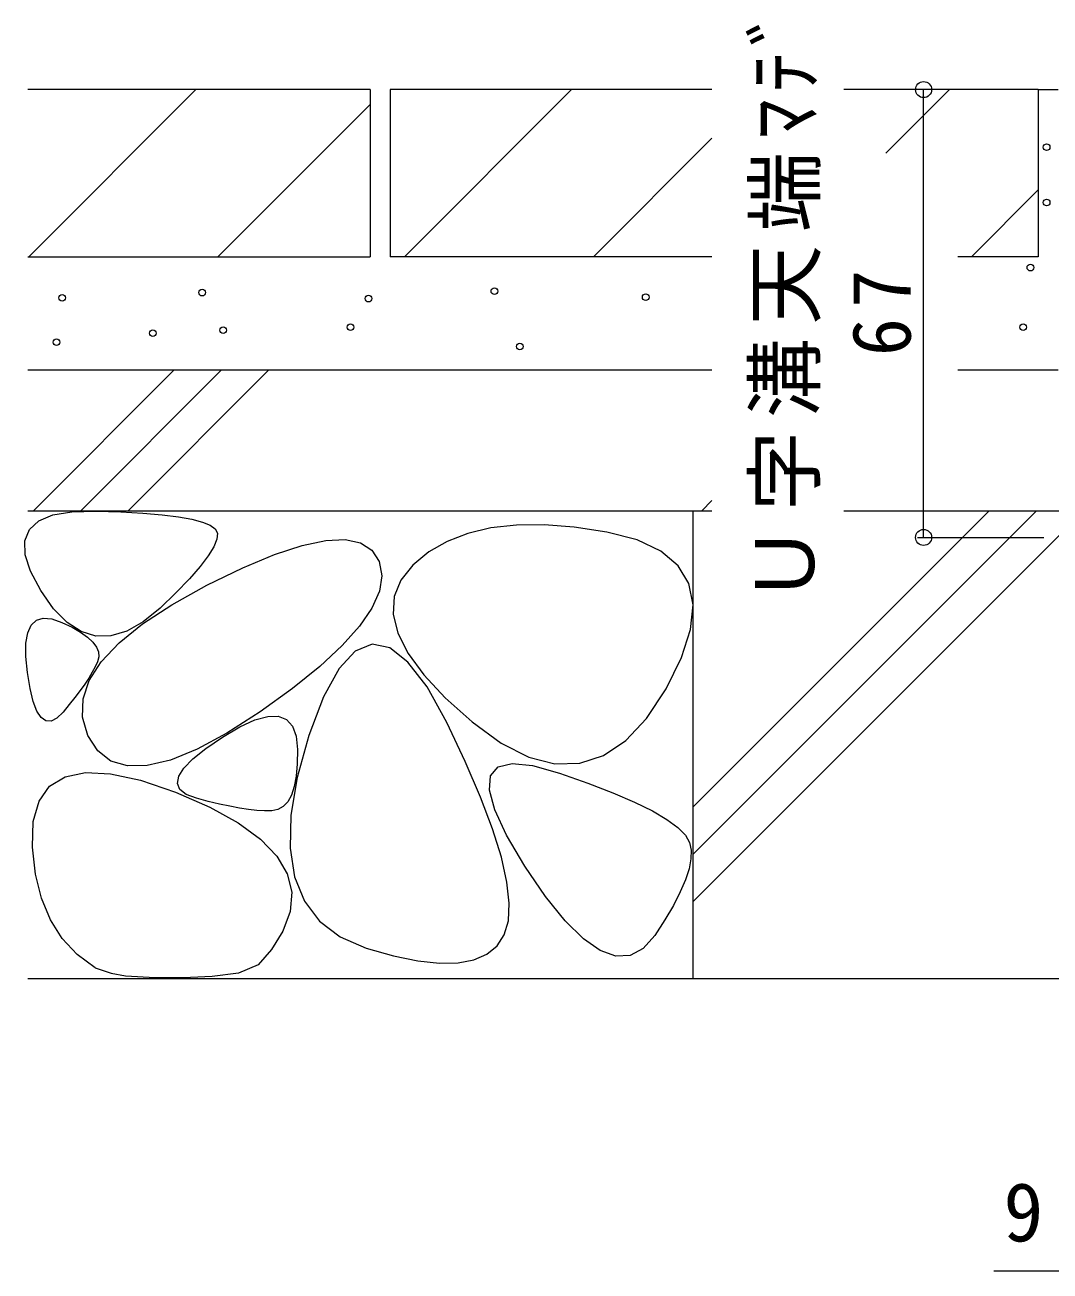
# Model space of a CAD drawing. Units: millimetres at full size, sheet at 1:3; details may follow other scales. Extents: x -1263 to 1183, y -892 to 794.
# Drawn here: x 379.6 to 533, y -485.3 to -298.9 of the extents above; entities that cross this region are included whole.
import ezdxf
from ezdxf.enums import TextEntityAlignment as Align

# ---------------------------------------------------------------- set-up
doc = ezdxf.new("R2010")
doc.units = ezdxf.units.MM
doc.header["$LTSCALE"] = 3
doc.header["$PDMODE"] = 32
doc.header["$PDSIZE"] = 2.4
doc.layers.add('B-4', color=7, linetype='Continuous', lineweight=18)
doc.layers.add('B-E', color=2, linetype='Continuous', lineweight=18)
doc.styles.add('ＭＳ ゴシック', font='')
doc.styles.get('ＭＳ ゴシック').set_extended_font_data('MS Gothic')

msp = doc.modelspace()

# ---------------------------------------------------------------- linework, layer by layer
at = {"layer": 'B-4'}
for p, q in [((514.088, -375.567), (514.088, -308.567)), ((513.188, -375.567), (532.06, -375.567)), ((535.233, -485.342), (524.597, -485.342))]:
    msp.add_line(p, q, dxfattribs=at)
for p in [(514.088, -308.567), (514.088, -375.567)]:
    msp.add_point(p, dxfattribs=at)
at = {"layer": 'B-E'}
for p, q in [((431.233, -308.567), (380.033, -308.567)), ((380.18, -333.567), (405.18, -308.567)), ((431.233, -308.567), (431.233, -333.567)), ((434.233, -308.567), (434.233, -333.567)), ((482.412, -308.567), (434.233, -308.567)), ((461.38, -308.567), (436.38, -333.567)), ((531.233, -308.567), (502.129, -308.567)), ((508.447, -318.068), (517.948, -308.567)), ((531.233, -308.567), (534.233, -308.567)), ((531.233, -308.567), (531.233, -333.567)), ((408.464, -333.567), (431.233, -310.798)), ((464.664, -333.567), (482.412, -315.819)), ((521.233, -333.567), (531.233, -323.567)), ((380.033, -333.567), (431.233, -333.567)), ((482.412, -333.567), (434.233, -333.567)), ((531.233, -333.567), (519.21, -333.567)), ((482.412, -350.567), (380.033, -350.567)), ((380.884, -371.567), (401.884, -350.567)), ((387.955, -371.567), (408.955, -350.567)), ((395.026, -371.567), (416.026, -350.567)), ((534.233, -350.567), (519.21, -350.567)), ((480.884, -371.567), (482.412, -370.038)), ((380.033, -371.567), (482.412, -371.567)), ((479.533, -415.948), (523.914, -371.567)), ((479.533, -423.019), (530.985, -371.567)), ((479.533, -430.09), (538.056, -371.567)), ((479.533, -371.567), (479.533, -441.567)), ((502.129, -371.567), (540.833, -371.567)), ((380.033, -441.567), (545.553, -441.567))]:
    msp.add_line(p, q, dxfattribs=at)
for points in [[(408.055, -374.265), (408.379, -374.932), (408.316, -375.833), (407.866, -376.968), (407.027, -378.336), (405.802, -379.938), (404.188, -381.773), (402.187, -383.842), (399.799, -386.145), (397.26, -388.22), (394.809, -389.609), (392.446, -390.31), (390.17, -390.324), (387.982, -389.651), (385.881, -388.291), (383.868, -386.244), (381.943, -383.509), (380.425, -380.63), (379.636, -378.15), (379.576, -376.068), (380.243, -374.383), (381.64, -373.098), (383.764, -372.21), (386.617, -371.721), (390.199, -371.629), (393.93, -371.765), (397.233, -371.956), (400.108, -372.202), (402.554, -372.504), (404.572, -372.861), (406.161, -373.274), (407.322, -373.742)], [(446.505, -403.183), (450.844, -406.35), (454.98, -408.436), (458.914, -409.44), (462.645, -409.363), (466.174, -408.204), (469.5, -405.964), (472.624, -402.642), (475.545, -398.239), (477.874, -393.546), (479.22, -389.356), (479.584, -385.668), (478.965, -382.483), (477.364, -379.8), (474.78, -377.62), (471.214, -375.942), (466.665, -374.767), (461.801, -374.036), (457.29, -373.69), (453.131, -373.73), (449.325, -374.155), (445.871, -374.965), (442.77, -376.162), (440.021, -377.744), (437.625, -379.711), (435.821, -381.968), (434.85, -384.418), (434.711, -387.061), (435.405, -389.899), (436.931, -392.929), (439.29, -396.154), (442.481, -399.572)], [(432.585, -379.183), (432.979, -381.308), (432.624, -383.629), (431.521, -386.144), (429.669, -388.855), (427.069, -391.76), (423.72, -394.861), (419.623, -398.156), (414.777, -401.647), (409.807, -404.842), (405.336, -407.251), (401.365, -408.874), (397.893, -409.711), (394.921, -409.762), (392.448, -409.027), (390.475, -407.506), (389.001, -405.199), (388.208, -402.485), (388.278, -399.745), (389.21, -396.977), (391.005, -394.183), (393.662, -391.361), (397.182, -388.513), (401.564, -385.637), (406.809, -382.735), (412.178, -380.128), (416.934, -378.139), (421.076, -376.768), (424.605, -376.015), (427.52, -375.88), (429.822, -376.363), (431.51, -377.464)], [(390.441, -394.18), (390.085, -394.941), (389.647, -395.754), (389.126, -396.617), (388.522, -397.532), (387.836, -398.498), (387.067, -399.515), (386.215, -400.584), (385.28, -401.703), (384.342, -402.613), (383.482, -403.052), (382.7, -403.02), (381.994, -402.517), (381.367, -401.544), (380.816, -400.1), (380.343, -398.186), (379.947, -395.801), (379.715, -393.39), (379.734, -391.399), (380.003, -389.829), (380.523, -388.679), (381.294, -387.948), (382.314, -387.638), (383.586, -387.748), (385.108, -388.277), (386.633, -389.017), (387.912, -389.756), (388.946, -390.495), (389.736, -391.233), (390.28, -391.97), (390.579, -392.707), (390.632, -393.444)], [(451.313, -435.039), (451.935, -432.935), (452.072, -430.298), (451.725, -427.127), (450.893, -423.422), (449.577, -419.184), (447.776, -414.41), (445.491, -409.103), (442.721, -403.263), (439.763, -397.949), (436.913, -394.224), (434.171, -392.087), (431.537, -391.538), (429.011, -392.579), (426.593, -395.207), (424.283, -399.425), (422.081, -405.231), (420.336, -411.502), (419.396, -417.116), (419.262, -422.074), (419.933, -426.374), (421.41, -430.018), (423.692, -433.004), (426.78, -435.334), (430.673, -437.006), (434.755, -438.152), (438.407, -438.9), (441.631, -439.25), (444.425, -439.202), (446.791, -438.758), (448.727, -437.915), (450.235, -436.676)], [(416.509, -416.472), (415.459, -416.471), (414.307, -416.404), (413.053, -416.27), (411.698, -416.07), (410.241, -415.802), (408.682, -415.468), (407.022, -415.067), (405.26, -414.6), (403.734, -414.018), (402.782, -413.276), (402.405, -412.372), (402.602, -411.308), (403.372, -410.082), (404.717, -408.696), (406.636, -407.148), (409.129, -405.44), (411.738, -403.904), (414.003, -402.874), (415.924, -402.349), (417.502, -402.33), (418.737, -402.817), (419.627, -403.81), (420.175, -405.308), (420.379, -407.312), (420.346, -409.43), (420.185, -411.27), (419.894, -412.832), (419.475, -414.116), (418.927, -415.122), (418.25, -415.85), (417.444, -416.3)], [(479.056, -421.196), (479.278, -422.339), (479.252, -423.653), (478.975, -425.139), (478.45, -426.795), (477.674, -428.623), (476.65, -430.622), (475.375, -432.792), (473.852, -435.134), (472.105, -437.096), (470.163, -438.126), (468.024, -438.225), (465.69, -437.394), (463.16, -435.631), (460.434, -432.937), (457.512, -429.312), (454.394, -424.756), (451.661, -420.144), (449.895, -416.353), (449.096, -413.381), (449.263, -411.228), (450.397, -409.896), (452.497, -409.383), (455.564, -409.691), (459.598, -410.818), (463.854, -412.325), (467.59, -413.772), (470.804, -415.159), (473.496, -416.486), (475.668, -417.753), (477.318, -418.961), (478.448, -420.108)]]:
    msp.add_lwpolyline(points, close=True, dxfattribs=at)
for points in [[(390.084, -439.948), (387.405, -437.964), (385.173, -435.571), (383.386, -432.768), (382.044, -429.556), (381.148, -425.934), (380.697, -421.903), (380.832, -418.068), (381.693, -415.036), (383.28, -412.806), (385.593, -411.379), (388.632, -410.754), (392.397, -410.932), (396.888, -411.912), (402.105, -413.695), (407.238, -415.931), (411.48, -418.27), (414.829, -420.713), (417.285, -423.259), (418.848, -425.909), (419.52, -428.662), (419.299, -431.519), (418.185, -434.479)], [(418.185, -434.479), (416.485, -437.242), (414.507, -439.51)], [(390.084, -439.948), (392.494, -440.78), (394.635, -441.188)], [(414.507, -439.51), (411.538, -440.763), (407.601, -441.266), (404.355, -441.431)], [(394.635, -441.188), (399.074, -441.435), (404.355, -441.431)]]:
    msp.add_lwpolyline(points, dxfattribs=at)
at = {"layer": 'B-E', "color": 7}
for centre in [(532.502, -317.186), (532.502, -325.447), (530.067, -335.196), (385.164, -339.729), (406.119, -338.942), (431.007, -339.839), (449.842, -338.718), (472.488, -339.615), (398.72, -344.996), (409.258, -344.548), (428.317, -344.099), (528.991, -344.099), (384.293, -346.357), (453.653, -347.014)]:
    msp.add_circle(centre, 0.5, dxfattribs=at)

# ---------------------------------------------------------------- texts
at = {"layer": 'B-4', "color": 2, "style": 'ＭＳ ゴシック'}
msp.add_text('9', height=8.798, dxfattribs=at).set_placement((526.03, -483.542), align=Align.BOTTOM_LEFT)
at = {"layer": 'B-4', "color": 2, "char_height": 8.798, "attachment_point": 7, "rotation": 90, "style": 'ＭＳ ゴシック'}
for s, insert in [('\\T1.16;Ｕ字溝天端ﾏﾃﾞ', (498.672, -385.567)), ('\\T1.27;\\W0.95;67', (512.288, -348.442))]:
    msp.add_mtext(s, dxfattribs=dict(at, insert=insert))

doc.saveas('drawing.dxf')
